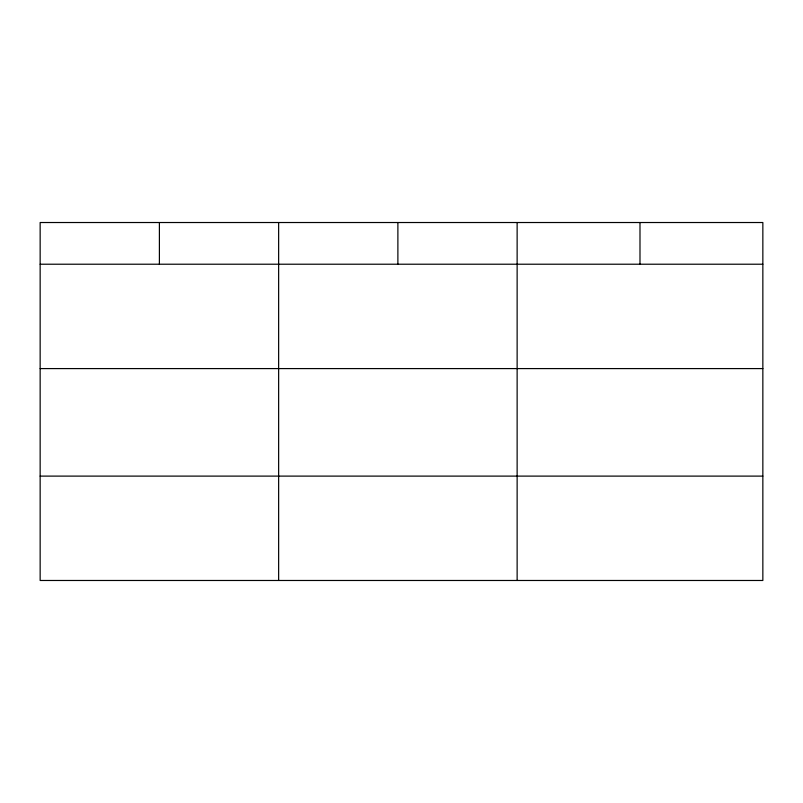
<?xml version="1.0" encoding="UTF-8"?>
<svg xmlns="http://www.w3.org/2000/svg" width="803" height="803" viewBox="0 0 803 803"><rect width="100%" height="100%" fill="white"/><g stroke="black" fill="none" stroke-linecap="round" stroke-linejoin="round"><path stroke-width="1.2" d="M762.85 368.587L762.85 222.521L40.15 222.521L40.15 580.479L762.85 580.479L762.85 368.587L40.15 368.587M40.15 264.217L762.85 264.217M40.15 476.109L762.85 476.109M639.991 222.521L639.991 264.217M517.132 222.521L517.132 580.479M397.886 222.521L397.886 264.217M278.641 222.521L278.641 580.479M159.395 222.521L159.395 264.217"/></g></svg>
